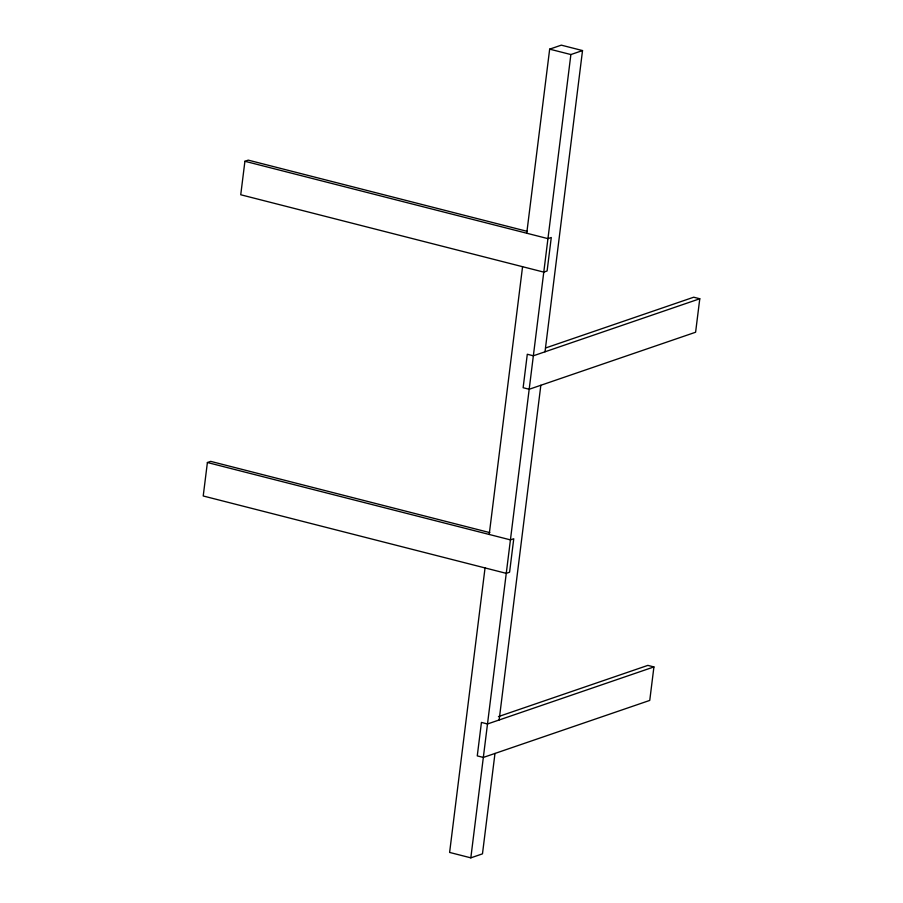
<?xml version="1.0" encoding="UTF-8"?>
<svg xmlns="http://www.w3.org/2000/svg" width="903" height="903" viewBox="0 0 903 903"><rect width="100%" height="100%" fill="white"/><g stroke="black" fill="none" stroke-linecap="round" stroke-linejoin="round"><path stroke-width="1.35" d="M207.397 462.517L203.22 495.984L506.256 573.349L509.585 572.209L513.762 538.741L510.432 539.881L207.397 462.517L210.715 461.377L489.821 532.623M244.916 161.276L240.74 194.755L543.787 272.119L547.105 270.979L551.281 237.5L547.952 238.64L244.916 161.276L248.246 160.136L527.341 231.394M485.046 567.931L449.615 852.432L470.824 857.85L482.473 853.854L494.979 753.452M489.212 534.463L522.566 266.701M526.742 233.234L549.667 49.146L561.316 45.15L582.525 50.568L545.006 351.798M470.824 857.85L570.877 54.552L582.525 50.568M499.145 719.973L540.841 385.276M653.919 666.933L649.754 700.412L483.331 757.436L477.269 755.89L481.434 722.423L487.496 723.969L653.919 666.933L647.857 665.387L498.422 716.598M699.78 298.758L695.603 332.236L529.192 389.261L523.13 387.714L527.296 354.247L533.357 355.793L699.78 298.758L693.718 297.211L545.615 347.971M549.667 49.146L570.877 54.552"/></g></svg>
